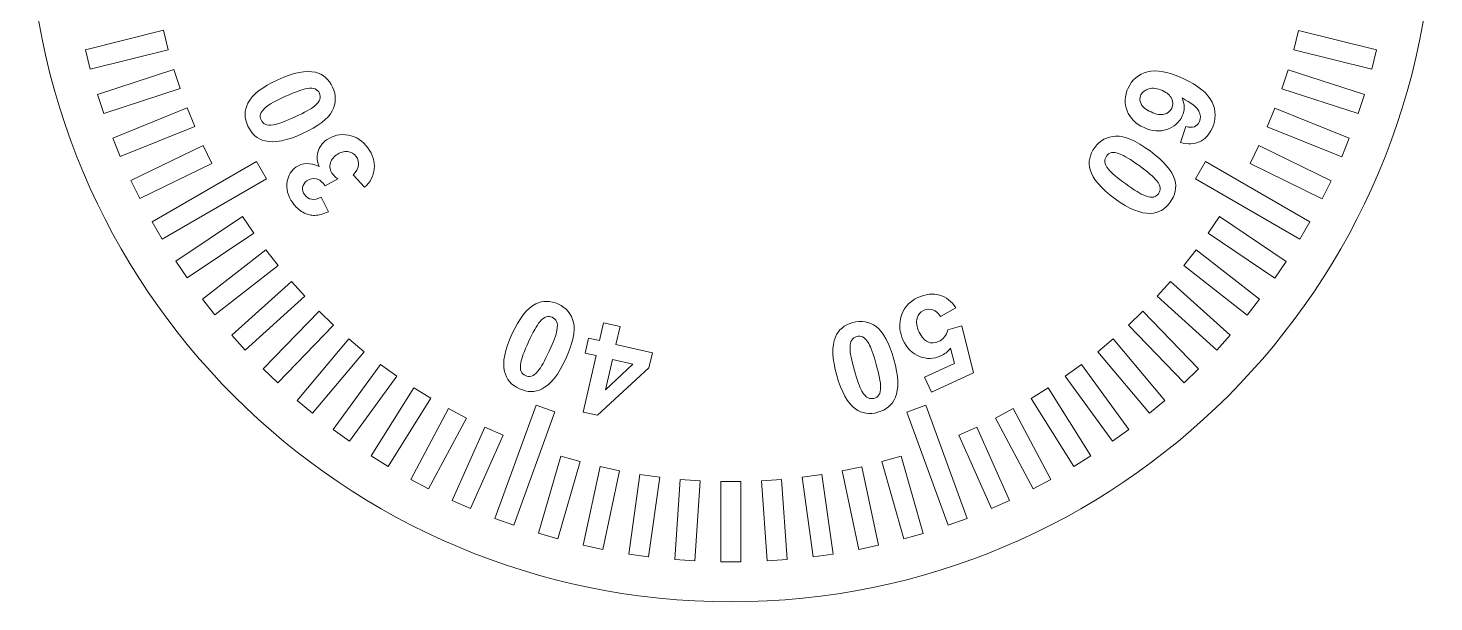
# Model space of a CAD drawing. Header units: millimetres. Extents: x -104 to 90, y -60 to 124.
# Drawn here: x 50.51 to 85.51, y 78.84 to 93.13 of the extents above; entities that cross this region are included whole.
import ezdxf

# ---------------------------------------------------------------- set-up
doc = ezdxf.new("R2010")
doc.units = ezdxf.units.MM
doc.header["$MEASUREMENT"] = 0
doc.layers.add('Cut', color=7, linetype='Continuous')
doc.layers.add('Engrave', color=7, linetype='Continuous')

msp = doc.modelspace()

# ---------------------------------------------------------------- linework, layer by layer
at = {"layer": 'Cut', "color": 250, "lineweight": 9}
msp.add_open_spline([(85.5102, 96.3419), (85.5105, 86.677), (77.6757, 78.8417), (68.0107, 78.8414), (68.0107, 78.8414), (58.3457, 78.8411), (50.5105, 86.676), (50.5102, 96.3409), (50.5102, 96.3409), (50.5099, 106.0058), (58.3447, 113.8411), (68.0097, 113.8414), (68.0097, 113.8414), (77.6747, 113.8417), (85.5099, 106.0068), (85.5102, 96.3419)], degree=3, knots=[0, 0, 0, 0, 0.2, 0.2, 0.2, 0.2, 0.4, 0.4, 0.4, 0.4, 0.6, 0.6, 0.6, 0.6, 1, 1, 1, 1], dxfattribs=at)
at = {"layer": 'Engrave', "color": 240, "lineweight": 9}
for points, knots in [([(51.9367, 92.5914), (51.9367, 92.5914), (53.8779, 93.0753), (53.8779, 93.0753), (53.8779, 93.0753), (53.8779, 93.0753), (53.9971, 92.5909), (53.9971, 92.5909), (53.9971, 92.5909), (53.9971, 92.5909), (52.0559, 92.107), (52.0559, 92.107), (52.0559, 92.107), (52.0559, 92.107), (51.9367, 92.5914), (51.9367, 92.5914)], [0, 0, 0, 0, 0.2, 0.2, 0.2, 0.2, 0.4, 0.4, 0.4, 0.4, 0.6, 0.6, 0.6, 0.6, 1, 1, 1, 1]), ([(83.9639, 92.1042), (83.9639, 92.1042), (82.0228, 92.5884), (82.0228, 92.5884), (82.0228, 92.5884), (82.0228, 92.5884), (82.142, 93.0728), (82.142, 93.0728), (82.142, 93.0728), (82.142, 93.0728), (84.0831, 92.5886), (84.0831, 92.5886), (84.0831, 92.5886), (84.0831, 92.5886), (83.9639, 92.1042), (83.9639, 92.1042)], [0, 0, 0, 0, 0.2, 0.2, 0.2, 0.2, 0.4, 0.4, 0.4, 0.4, 0.6, 0.6, 0.6, 0.6, 1, 1, 1, 1]), ([(52.2375, 91.4795), (52.2375, 91.4795), (54.14, 92.0976), (54.14, 92.0976), (54.14, 92.0976), (54.14, 92.0976), (54.2942, 91.623), (54.2942, 91.623), (54.2942, 91.623), (54.2942, 91.623), (52.3917, 91.0049), (52.3917, 91.0049), (52.3917, 91.0049), (52.3917, 91.0049), (52.2375, 91.4795), (52.2375, 91.4795)], [0, 0, 0, 0, 0.2, 0.2, 0.2, 0.2, 0.4, 0.4, 0.4, 0.4, 0.6, 0.6, 0.6, 0.6, 1, 1, 1, 1]), ([(55.9826, 90.6916), (55.891, 90.8916), (55.8904, 91.0806), (55.9815, 91.2589), (55.9815, 91.2589), (56.0893, 91.4706), (56.3391, 91.6663), (56.7301, 91.8458), (56.7301, 91.8458), (57.1213, 92.0247), (57.4325, 92.0858), (57.6657, 92.0289), (57.6657, 92.0289), (57.858, 91.9818), (57.9995, 91.8583), (58.0911, 91.6582), (58.0911, 91.6582), (58.1834, 91.4572), (58.1807, 91.2598), (58.0824, 91.066), (58.0824, 91.066), (57.9845, 90.8723), (57.7374, 90.6846), (57.341, 90.503), (57.341, 90.503), (56.9521, 90.3246), (56.6412, 90.264), (56.4081, 90.321), (56.4081, 90.321), (56.2163, 90.368), (56.0743, 90.4916), (55.9826, 90.6916)], [0, 0, 0, 0, 0.1111111, 0.1111111, 0.1111111, 0.1111111, 0.2222222, 0.2222222, 0.2222222, 0.2222222, 0.3333333, 0.3333333, 0.3333333, 0.3333333, 0.4444444, 0.4444444, 0.4444444, 0.4444444, 0.5555556, 0.5555556, 0.5555556, 0.5555556, 0.6666667, 0.6666667, 0.6666667, 0.6666667, 0.7777778, 0.7777778, 0.7777778, 0.7777778, 1, 1, 1, 1]), ([(79.2044, 90.279), (79.2044, 90.279), (79.3384, 90.6815), (79.3384, 90.6815), (79.3384, 90.6815), (79.4214, 90.6545), (79.4907, 90.652), (79.5464, 90.6739), (79.5464, 90.6739), (79.6021, 90.6964), (79.6447, 90.739), (79.6735, 90.8018), (79.6735, 90.8018), (79.7117, 90.8852), (79.7069, 90.9731), (79.6582, 91.0654), (79.6582, 91.0654), (79.61, 91.1572), (79.4705, 91.266), (79.2399, 91.3901), (79.2399, 91.3901), (79.311, 91.2378), (79.3128, 91.0886), (79.2452, 90.9423), (79.2452, 90.9423), (79.1691, 90.7772), (79.0415, 90.6646), (78.8612, 90.6049), (78.8612, 90.6049), (78.6814, 90.545), (78.4922, 90.5609), (78.2931, 90.6526), (78.2931, 90.6526), (78.0821, 90.7501), (77.9416, 90.8901), (77.8707, 91.0725), (77.8707, 91.0725), (77.8003, 91.2549), (77.8098, 91.4433), (77.8993, 91.6375), (77.8993, 91.6375), (77.9952, 91.846), (78.1548, 91.9795), (78.3785, 92.0391), (78.3785, 92.0391), (78.6021, 92.0992), (78.8981, 92.044), (79.267, 91.8741), (79.267, 91.8741), (79.6449, 91.6999), (79.8851, 91.5043), (79.9876, 91.2878), (79.9876, 91.2878), (80.0905, 91.0713), (80.0903, 90.8512), (79.9874, 90.628), (79.9874, 90.628), (79.9151, 90.4712), (79.8118, 90.3617), (79.6765, 90.2996), (79.6765, 90.2996), (79.5417, 90.2374), (79.384, 90.2303), (79.2044, 90.279)], [0, 0, 0, 0, 0.0588235, 0.0588235, 0.0588235, 0.0588235, 0.1176471, 0.1176471, 0.1176471, 0.1176471, 0.1764706, 0.1764706, 0.1764706, 0.1764706, 0.2352941, 0.2352941, 0.2352941, 0.2352941, 0.2941176, 0.2941176, 0.2941176, 0.2941176, 0.3529412, 0.3529412, 0.3529412, 0.3529412, 0.4117647, 0.4117647, 0.4117647, 0.4117647, 0.4705882, 0.4705882, 0.4705882, 0.4705882, 0.5294118, 0.5294118, 0.5294118, 0.5294118, 0.5882353, 0.5882353, 0.5882353, 0.5882353, 0.6470588, 0.6470588, 0.6470588, 0.6470588, 0.7058824, 0.7058824, 0.7058824, 0.7058824, 0.7647059, 0.7647059, 0.7647059, 0.7647059, 0.8235294, 0.8235294, 0.8235294, 0.8235294, 0.8823529, 0.8823529, 0.8823529, 0.8823529, 1, 1, 1, 1]), ([(83.6279, 91.002), (83.6279, 91.002), (81.7255, 91.6205), (81.7255, 91.6205), (81.7255, 91.6205), (81.7255, 91.6205), (81.8797, 92.0951), (81.8797, 92.0951), (81.8797, 92.0951), (81.8797, 92.0951), (83.7821, 91.4766), (83.7821, 91.4766), (83.7821, 91.4766), (83.7821, 91.4766), (83.6279, 91.002), (83.6279, 91.002)], [0, 0, 0, 0, 0.2, 0.2, 0.2, 0.2, 0.4, 0.4, 0.4, 0.4, 0.6, 0.6, 0.6, 0.6, 1, 1, 1, 1]), ([(56.3109, 90.8422), (56.3329, 90.7942), (56.3675, 90.7584), (56.4152, 90.7348), (56.4152, 90.7348), (56.463, 90.7112), (56.5313, 90.7074), (56.6195, 90.7227), (56.6195, 90.7227), (56.7343, 90.7425), (56.9128, 90.808), (57.1551, 90.919), (57.1551, 90.919), (57.3973, 91.0299), (57.5582, 91.1187), (57.6378, 91.1847), (57.6378, 91.1847), (57.7172, 91.2503), (57.7635, 91.3087), (57.7764, 91.3596), (57.7764, 91.3596), (57.7894, 91.4105), (57.7854, 91.4602), (57.7634, 91.5078), (57.7634, 91.5078), (57.7414, 91.5557), (57.7063, 91.5914), (57.6585, 91.6151), (57.6585, 91.6151), (57.6108, 91.6386), (57.543, 91.6424), (57.4548, 91.6271), (57.4548, 91.6271), (57.3405, 91.6079), (57.1626, 91.5429), (56.9203, 91.4315), (56.9203, 91.4315), (56.6781, 91.3205), (56.5171, 91.2323), (56.4376, 91.1662), (56.4376, 91.1662), (56.3582, 91.1002), (56.3118, 91.0417), (56.2984, 90.9903), (56.2984, 90.9903), (56.2844, 90.9394), (56.2889, 90.8902), (56.3109, 90.8422)], [0, 0, 0, 0, 0.0769231, 0.0769231, 0.0769231, 0.0769231, 0.1538462, 0.1538462, 0.1538462, 0.1538462, 0.2307692, 0.2307692, 0.2307692, 0.2307692, 0.3076923, 0.3076923, 0.3076923, 0.3076923, 0.3846154, 0.3846154, 0.3846154, 0.3846154, 0.4615385, 0.4615385, 0.4615385, 0.4615385, 0.5384615, 0.5384615, 0.5384615, 0.5384615, 0.6153846, 0.6153846, 0.6153846, 0.6153846, 0.6923077, 0.6923077, 0.6923077, 0.6923077, 0.7692308, 0.7692308, 0.7692308, 0.7692308, 0.8461538, 0.8461538, 0.8461538, 0.8461538, 1, 1, 1, 1]), ([(78.7546, 91.5728), (78.6258, 91.6318), (78.5133, 91.6483), (78.4162, 91.6213), (78.4162, 91.6213), (78.3192, 91.5944), (78.2528, 91.5429), (78.218, 91.4669), (78.218, 91.4669), (78.1842, 91.3936), (78.1848, 91.3194), (78.2193, 91.2441), (78.2193, 91.2441), (78.2543, 91.1693), (78.337, 91.1016), (78.4674, 91.0416), (78.4674, 91.0416), (78.6014, 90.9799), (78.7119, 90.9608), (78.7983, 90.9846), (78.7983, 90.9846), (78.8847, 91.0084), (78.9464, 91.06), (78.9828, 91.1386), (78.9828, 91.1386), (79.0177, 91.2146), (79.0176, 91.2924), (78.982, 91.3725), (78.982, 91.3725), (78.9465, 91.4526), (78.8707, 91.5192), (78.7546, 91.5728)], [0, 0, 0, 0, 0.1111111, 0.1111111, 0.1111111, 0.1111111, 0.2222222, 0.2222222, 0.2222222, 0.2222222, 0.3333333, 0.3333333, 0.3333333, 0.3333333, 0.4444444, 0.4444444, 0.4444444, 0.4444444, 0.5555556, 0.5555556, 0.5555556, 0.5555556, 0.6666667, 0.6666667, 0.6666667, 0.6666667, 0.7777778, 0.7777778, 0.7777778, 0.7777778, 1, 1, 1, 1]), ([(52.6167, 90.3917), (52.6167, 90.3917), (54.4714, 91.1409), (54.4714, 91.1409), (54.4714, 91.1409), (54.4714, 91.1409), (54.657, 90.6781), (54.657, 90.6781), (54.657, 90.6781), (54.657, 90.6781), (52.8023, 89.9289), (52.8023, 89.9289), (52.8023, 89.9289), (52.8023, 89.9289), (52.6167, 90.3917), (52.6167, 90.3917)], [0, 0, 0, 0, 0.2, 0.2, 0.2, 0.2, 0.4, 0.4, 0.4, 0.4, 0.6, 0.6, 0.6, 0.6, 1, 1, 1, 1]), ([(83.2168, 89.926), (83.2168, 89.926), (81.3622, 90.6756), (81.3622, 90.6756), (81.3622, 90.6756), (81.3622, 90.6756), (81.5478, 91.1384), (81.5478, 91.1384), (81.5478, 91.1384), (81.5478, 91.1384), (83.4024, 90.3888), (83.4024, 90.3888), (83.4024, 90.3888), (83.4024, 90.3888), (83.2168, 89.926), (83.2168, 89.926)], [0, 0, 0, 0, 0.2, 0.2, 0.2, 0.2, 0.4, 0.4, 0.4, 0.4, 0.6, 0.6, 0.6, 0.6, 1, 1, 1, 1]), ([(58.8888, 89.1658), (58.8888, 89.1658), (58.6003, 89.4774), (58.6003, 89.4774), (58.6003, 89.4774), (58.6795, 89.5516), (58.725, 89.6286), (58.7366, 89.7097), (58.7366, 89.7097), (58.7482, 89.7907), (58.7297, 89.8652), (58.6805, 89.9332), (58.6805, 89.9332), (58.6281, 90.0058), (58.5558, 90.0476), (58.4647, 90.0575), (58.4647, 90.0575), (58.3736, 90.0674), (58.2808, 90.0387), (58.187, 89.9709), (58.187, 89.9709), (58.0981, 89.9066), (58.0452, 89.8322), (58.0278, 89.7468), (58.0278, 89.7468), (58.0099, 89.6616), (58.0263, 89.5844), (58.0755, 89.516), (58.0755, 89.516), (58.1086, 89.4707), (58.1561, 89.4229), (58.2189, 89.3725), (58.2189, 89.3725), (58.2189, 89.3725), (57.9032, 89.2041), (57.9032, 89.2041), (57.9032, 89.2041), (57.8369, 89.301), (57.7634, 89.3591), (57.6833, 89.3777), (57.6833, 89.3777), (57.6027, 89.3961), (57.5261, 89.3792), (57.4535, 89.3268), (57.4535, 89.3268), (57.3914, 89.2819), (57.3553, 89.2276), (57.3451, 89.1641), (57.3451, 89.1641), (57.3345, 89.1005), (57.3519, 89.0382), (57.3957, 88.9771), (57.3957, 88.9771), (57.4395, 88.9171), (57.4974, 88.8805), (57.5701, 88.8677), (57.5701, 88.8677), (57.6433, 88.8556), (57.723, 88.8736), (57.81, 88.9224), (57.81, 88.9224), (57.81, 88.9224), (57.9899, 88.557), (57.9899, 88.557), (57.9899, 88.557), (57.8617, 88.4994), (57.7481, 88.469), (57.6487, 88.4666), (57.6487, 88.4666), (57.5492, 88.4643), (57.4506, 88.4901), (57.3534, 88.5444), (57.3534, 88.5444), (57.2566, 88.5988), (57.1714, 88.6765), (57.0982, 88.7776), (57.0982, 88.7776), (56.9731, 88.9513), (56.9279, 89.1303), (56.963, 89.3147), (56.963, 89.3147), (56.991, 89.4663), (57.0621, 89.5832), (57.1764, 89.6655), (57.1764, 89.6655), (57.338, 89.7821), (57.5306, 89.7872), (57.7547, 89.6798), (57.7547, 89.6798), (57.7009, 89.8016), (57.6911, 89.9227), (57.724, 90.0426), (57.724, 90.0426), (57.7569, 90.163), (57.8293, 90.263), (57.9409, 90.3437), (57.9409, 90.3437), (58.1025, 90.4602), (58.2832, 90.5007), (58.4824, 90.4646), (58.4824, 90.4646), (58.6817, 90.429), (58.8449, 90.3227), (58.9716, 90.1469), (58.9716, 90.1469), (59.0919, 89.98), (59.144, 89.8074), (59.1272, 89.6283), (59.1272, 89.6283), (59.1106, 89.4494), (59.0307, 89.2948), (58.8888, 89.1658)], [0, 0, 0, 0, 0.0344828, 0.0344828, 0.0344828, 0.0344828, 0.0689655, 0.0689655, 0.0689655, 0.0689655, 0.1034483, 0.1034483, 0.1034483, 0.1034483, 0.137931, 0.137931, 0.137931, 0.137931, 0.1724138, 0.1724138, 0.1724138, 0.1724138, 0.2068966, 0.2068966, 0.2068966, 0.2068966, 0.2413793, 0.2413793, 0.2413793, 0.2413793, 0.2758621, 0.2758621, 0.2758621, 0.2758621, 0.3103448, 0.3103448, 0.3103448, 0.3103448, 0.3448276, 0.3448276, 0.3448276, 0.3448276, 0.3793103, 0.3793103, 0.3793103, 0.3793103, 0.4137931, 0.4137931, 0.4137931, 0.4137931, 0.4482759, 0.4482759, 0.4482759, 0.4482759, 0.4827586, 0.4827586, 0.4827586, 0.4827586, 0.5172414, 0.5172414, 0.5172414, 0.5172414, 0.5517241, 0.5517241, 0.5517241, 0.5517241, 0.5862069, 0.5862069, 0.5862069, 0.5862069, 0.6206897, 0.6206897, 0.6206897, 0.6206897, 0.6551724, 0.6551724, 0.6551724, 0.6551724, 0.6896552, 0.6896552, 0.6896552, 0.6896552, 0.7241379, 0.7241379, 0.7241379, 0.7241379, 0.7586207, 0.7586207, 0.7586207, 0.7586207, 0.7931034, 0.7931034, 0.7931034, 0.7931034, 0.8275862, 0.8275862, 0.8275862, 0.8275862, 0.862069, 0.862069, 0.862069, 0.862069, 0.8965517, 0.8965517, 0.8965517, 0.8965517, 0.9310345, 0.9310345, 0.9310345, 0.9310345, 1, 1, 1, 1]), ([(78.9459, 88.7954), (78.8171, 88.6169), (78.6524, 88.5239), (78.4523, 88.5153), (78.4523, 88.5153), (78.2152, 88.5049), (77.9219, 88.6261), (77.5728, 88.879), (77.5728, 88.879), (77.2248, 89.1313), (77.0181, 89.3725), (76.9531, 89.6031), (76.9531, 89.6031), (76.9, 89.794), (76.9379, 89.9784), (77.0667, 90.1564), (77.0667, 90.1564), (77.1966, 90.3359), (77.3698, 90.4304), (77.5874, 90.4399), (77.5874, 90.4399), (77.8044, 90.45), (78.0893, 90.3267), (78.4425, 90.0712), (78.4425, 90.0712), (78.7889, 89.82), (78.9945, 89.5793), (79.0595, 89.3487), (79.0595, 89.3487), (79.1132, 89.1577), (79.0753, 88.9733), (78.9459, 88.7954)], [0, 0, 0, 0, 0.1111111, 0.1111111, 0.1111111, 0.1111111, 0.2222222, 0.2222222, 0.2222222, 0.2222222, 0.3333333, 0.3333333, 0.3333333, 0.3333333, 0.4444444, 0.4444444, 0.4444444, 0.4444444, 0.5555556, 0.5555556, 0.5555556, 0.5555556, 0.6666667, 0.6666667, 0.6666667, 0.6666667, 0.7777778, 0.7777778, 0.7777778, 0.7777778, 1, 1, 1, 1]), ([(53.0696, 89.3329), (53.0696, 89.3329), (54.8673, 90.2097), (54.8673, 90.2097), (54.8673, 90.2097), (54.8673, 90.2097), (55.0861, 89.7605), (55.0861, 89.7605), (55.0861, 89.7605), (55.0861, 89.7605), (53.2884, 88.8837), (53.2884, 88.8837), (53.2884, 88.8837), (53.2884, 88.8837), (53.0696, 89.3329), (53.0696, 89.3329)], [0, 0, 0, 0, 0.2, 0.2, 0.2, 0.2, 0.4, 0.4, 0.4, 0.4, 0.6, 0.6, 0.6, 0.6, 1, 1, 1, 1]), ([(78.6538, 89.0071), (78.6848, 89.0497), (78.6984, 89.0978), (78.6956, 89.1507), (78.6956, 89.1507), (78.6928, 89.2042), (78.6625, 89.2653), (78.6059, 89.3345), (78.6059, 89.3345), (78.532, 89.425), (78.3873, 89.5483), (78.1715, 89.7049), (78.1715, 89.7049), (77.9557, 89.8615), (77.7992, 89.9578), (77.7026, 89.9946), (77.7026, 89.9946), (77.606, 90.0313), (77.5326, 90.0429), (77.4817, 90.029), (77.4817, 90.029), (77.4313, 90.0156), (77.3904, 89.9873), (77.3594, 89.9447), (77.3594, 89.9447), (77.3284, 89.9021), (77.3143, 89.8539), (77.3175, 89.8011), (77.3175, 89.8011), (77.3204, 89.7476), (77.3501, 89.6865), (77.4072, 89.6173), (77.4072, 89.6173), (77.4802, 89.5273), (77.6242, 89.4041), (77.8406, 89.248), (77.8406, 89.248), (78.0564, 89.0913), (78.2123, 88.9949), (78.309, 88.9583), (78.309, 88.9583), (78.4055, 88.9216), (78.4795, 88.91), (78.5304, 88.9234), (78.5304, 88.9234), (78.5819, 88.9367), (78.6228, 88.9644), (78.6538, 89.0071)], [0, 0, 0, 0, 0.0769231, 0.0769231, 0.0769231, 0.0769231, 0.1538462, 0.1538462, 0.1538462, 0.1538462, 0.2307692, 0.2307692, 0.2307692, 0.2307692, 0.3076923, 0.3076923, 0.3076923, 0.3076923, 0.3846154, 0.3846154, 0.3846154, 0.3846154, 0.4615385, 0.4615385, 0.4615385, 0.4615385, 0.5384615, 0.5384615, 0.5384615, 0.5384615, 0.6153846, 0.6153846, 0.6153846, 0.6153846, 0.6923077, 0.6923077, 0.6923077, 0.6923077, 0.7692308, 0.7692308, 0.7692308, 0.7692308, 0.8461538, 0.8461538, 0.8461538, 0.8461538, 1, 1, 1, 1]), ([(82.7303, 88.8812), (82.7303, 88.8812), (80.9327, 89.7583), (80.9327, 89.7583), (80.9327, 89.7583), (80.9327, 89.7583), (81.1515, 90.2075), (81.1515, 90.2075), (81.1515, 90.2075), (81.1515, 90.2075), (82.9491, 89.3304), (82.9491, 89.3304), (82.9491, 89.3304), (82.9491, 89.3304), (82.7303, 88.8812), (82.7303, 88.8812)], [0, 0, 0, 0, 0.2, 0.2, 0.2, 0.2, 0.4, 0.4, 0.4, 0.4, 0.6, 0.6, 0.6, 0.6, 1, 1, 1, 1]), ([(53.5963, 88.3076), (53.5963, 88.3076), (56.1944, 89.8074), (56.1944, 89.8074), (56.1944, 89.8074), (56.1944, 89.8074), (56.4424, 89.3758), (56.4424, 89.3758), (56.4424, 89.3758), (56.4424, 89.3758), (53.8443, 87.876), (53.8443, 87.876), (53.8443, 87.876), (53.8443, 87.876), (53.5963, 88.3076), (53.5963, 88.3076)], [0, 0, 0, 0, 0.2, 0.2, 0.2, 0.2, 0.4, 0.4, 0.4, 0.4, 0.6, 0.6, 0.6, 0.6, 1, 1, 1, 1]), ([(82.1738, 87.8738), (82.1738, 87.8738), (79.576, 89.3742), (79.576, 89.3742), (79.576, 89.3742), (79.576, 89.3742), (79.826, 89.8058), (79.826, 89.8058), (79.826, 89.8058), (79.826, 89.8058), (82.4238, 88.3054), (82.4238, 88.3054), (82.4238, 88.3054), (82.4238, 88.3054), (82.1738, 87.8738), (82.1738, 87.8738)], [0, 0, 0, 0, 0.2, 0.2, 0.2, 0.2, 0.4, 0.4, 0.4, 0.4, 0.6, 0.6, 0.6, 0.6, 1, 1, 1, 1]), ([(54.1904, 87.3224), (54.1904, 87.3224), (55.8487, 88.4407), (55.8487, 88.4407), (55.8487, 88.4407), (55.8487, 88.4407), (56.1279, 88.0267), (56.1279, 88.0267), (56.1279, 88.0267), (56.1279, 88.0267), (54.4696, 86.9084), (54.4696, 86.9084), (54.4696, 86.9084), (54.4696, 86.9084), (54.1904, 87.3224), (54.1904, 87.3224)], [0, 0, 0, 0, 0.2, 0.2, 0.2, 0.2, 0.4, 0.4, 0.4, 0.4, 0.6, 0.6, 0.6, 0.6, 1, 1, 1, 1]), ([(81.5495, 86.9057), (81.5495, 86.9057), (79.8915, 88.0242), (79.8915, 88.0242), (79.8915, 88.0242), (79.8915, 88.0242), (80.1707, 88.4382), (80.1707, 88.4382), (80.1707, 88.4382), (80.1707, 88.4382), (81.8287, 87.3197), (81.8287, 87.3197), (81.8287, 87.3197), (81.8287, 87.3197), (81.5495, 86.9057), (81.5495, 86.9057)], [0, 0, 0, 0, 0.2, 0.2, 0.2, 0.2, 0.4, 0.4, 0.4, 0.4, 0.6, 0.6, 0.6, 0.6, 1, 1, 1, 1]), ([(54.8525, 86.379), (54.8525, 86.379), (56.4288, 87.6104), (56.4288, 87.6104), (56.4288, 87.6104), (56.4288, 87.6104), (56.7354, 87.2178), (56.7354, 87.2178), (56.7354, 87.2178), (56.7354, 87.2178), (55.1591, 85.9864), (55.1591, 85.9864), (55.1591, 85.9864), (55.1591, 85.9864), (54.8525, 86.379), (54.8525, 86.379)], [0, 0, 0, 0, 0.2, 0.2, 0.2, 0.2, 0.4, 0.4, 0.4, 0.4, 0.6, 0.6, 0.6, 0.6, 1, 1, 1, 1]), ([(80.8594, 85.9838), (80.8594, 85.9838), (79.2834, 87.2155), (79.2834, 87.2155), (79.2834, 87.2155), (79.2834, 87.2155), (79.59, 87.6081), (79.59, 87.6081), (79.59, 87.6081), (79.59, 87.6081), (81.166, 86.3764), (81.166, 86.3764), (81.166, 86.3764), (81.166, 86.3764), (80.8594, 85.9838), (80.8594, 85.9838)], [0, 0, 0, 0, 0.2, 0.2, 0.2, 0.2, 0.4, 0.4, 0.4, 0.4, 0.6, 0.6, 0.6, 0.6, 1, 1, 1, 1]), ([(55.5782, 85.4848), (55.5782, 85.4848), (57.0649, 86.8233), (57.0649, 86.8233), (57.0649, 86.8233), (57.0649, 86.8233), (57.3989, 86.4523), (57.3989, 86.4523), (57.3989, 86.4523), (57.3989, 86.4523), (55.9122, 85.1138), (55.9122, 85.1138), (55.9122, 85.1138), (55.9122, 85.1138), (55.5782, 85.4848), (55.5782, 85.4848)], [0, 0, 0, 0, 0.2, 0.2, 0.2, 0.2, 0.4, 0.4, 0.4, 0.4, 0.6, 0.6, 0.6, 0.6, 1, 1, 1, 1]), ([(80.1061, 85.1116), (80.1061, 85.1116), (78.6196, 86.4505), (78.6196, 86.4505), (78.6196, 86.4505), (78.6196, 86.4505), (78.9536, 86.8215), (78.9536, 86.8215), (78.9536, 86.8215), (78.9536, 86.8215), (80.4401, 85.4826), (80.4401, 85.4826), (80.4401, 85.4826), (80.4401, 85.4826), (80.1061, 85.1116), (80.1061, 85.1116)], [0, 0, 0, 0, 0.2, 0.2, 0.2, 0.2, 0.4, 0.4, 0.4, 0.4, 0.6, 0.6, 0.6, 0.6, 1, 1, 1, 1]), ([(73.6055, 86.1664), (73.6055, 86.1664), (73.23, 85.9446), (73.23, 85.9446), (73.23, 85.9446), (73.1777, 86.0291), (73.1123, 86.0842), (73.0328, 86.1107), (73.0328, 86.1107), (72.9537, 86.1378), (72.8775, 86.1347), (72.8053, 86.1015), (72.8053, 86.1015), (72.7229, 86.0635), (72.6683, 85.9975), (72.6418, 85.9042), (72.6418, 85.9042), (72.6153, 85.8109), (72.6329, 85.6968), (72.6951, 85.5617), (72.6951, 85.5617), (72.753, 85.4344), (72.8249, 85.3528), (72.9108, 85.3152), (72.9108, 85.3152), (72.9968, 85.2782), (73.0851, 85.2802), (73.1764, 85.3221), (73.1764, 85.3221), (73.2899, 85.374), (73.3687, 85.4708), (73.4129, 85.6128), (73.4129, 85.6128), (73.4129, 85.6128), (73.7552, 85.7132), (73.7552, 85.7132), (73.7552, 85.7132), (73.7552, 85.7132), (74.0455, 84.5454), (74.0455, 84.5454), (74.0455, 84.5454), (74.0455, 84.5454), (72.9989, 84.0658), (72.9989, 84.0658), (72.9989, 84.0658), (72.9989, 84.0658), (72.8291, 84.4363), (72.8291, 84.4363), (72.8291, 84.4363), (72.8291, 84.4363), (73.5754, 84.7788), (73.5754, 84.7788), (73.5754, 84.7788), (73.5754, 84.7788), (73.4769, 85.1575), (73.4769, 85.1575), (73.4769, 85.1575), (73.4085, 85.0731), (73.3284, 85.0097), (73.2366, 84.9678), (73.2366, 84.9678), (73.0609, 84.887), (72.8826, 84.8827), (72.7023, 84.9547), (72.7023, 84.9547), (72.5214, 85.0262), (72.3846, 85.1641), (72.2909, 85.3678), (72.2909, 85.3678), (72.2132, 85.5377), (72.1931, 85.7122), (72.2301, 85.8908), (72.2301, 85.8908), (72.2812, 86.1345), (72.4257, 86.311), (72.6643, 86.4203), (72.6643, 86.4203), (72.8548, 86.5076), (73.034, 86.5278), (73.201, 86.4806), (73.201, 86.4806), (73.368, 86.4333), (73.503, 86.3283), (73.6055, 86.1664)], [0, 0, 0, 0, 0.0454545, 0.0454545, 0.0454545, 0.0454545, 0.0909091, 0.0909091, 0.0909091, 0.0909091, 0.1363636, 0.1363636, 0.1363636, 0.1363636, 0.1818182, 0.1818182, 0.1818182, 0.1818182, 0.2272727, 0.2272727, 0.2272727, 0.2272727, 0.2727273, 0.2727273, 0.2727273, 0.2727273, 0.3181818, 0.3181818, 0.3181818, 0.3181818, 0.3636364, 0.3636364, 0.3636364, 0.3636364, 0.4090909, 0.4090909, 0.4090909, 0.4090909, 0.4545455, 0.4545455, 0.4545455, 0.4545455, 0.5, 0.5, 0.5, 0.5, 0.5454545, 0.5454545, 0.5454545, 0.5454545, 0.5909091, 0.5909091, 0.5909091, 0.5909091, 0.6363636, 0.6363636, 0.6363636, 0.6363636, 0.6818182, 0.6818182, 0.6818182, 0.6818182, 0.7272727, 0.7272727, 0.7272727, 0.7272727, 0.7727273, 0.7727273, 0.7727273, 0.7727273, 0.8181818, 0.8181818, 0.8181818, 0.8181818, 0.8636364, 0.8636364, 0.8636364, 0.8636364, 0.9090909, 0.9090909, 0.9090909, 0.9090909, 1, 1, 1, 1]), ([(62.742, 84.1492), (62.542, 84.2414), (62.4184, 84.3844), (62.3714, 84.5788), (62.3714, 84.5788), (62.3155, 84.8094), (62.3771, 85.1207), (62.5572, 85.5118), (62.5572, 85.5118), (62.7372, 85.9018), (62.9339, 86.1515), (63.1472, 86.2599), (63.1472, 86.2599), (63.3239, 86.3493), (63.5118, 86.3477), (63.7119, 86.2556), (63.7119, 86.2556), (63.9124, 86.1634), (64.039, 86.0119), (64.0907, 85.801), (64.0907, 85.801), (64.1426, 85.5901), (64.0773, 85.2867), (63.8951, 84.8903), (63.8951, 84.8903), (63.7161, 84.5024), (63.52, 84.2537), (63.3061, 84.1454), (63.3061, 84.1454), (63.1299, 84.0559), (62.9415, 84.0576), (62.742, 84.1492)], [0, 0, 0, 0, 0.1111111, 0.1111111, 0.1111111, 0.1111111, 0.2222222, 0.2222222, 0.2222222, 0.2222222, 0.3333333, 0.3333333, 0.3333333, 0.3333333, 0.4444444, 0.4444444, 0.4444444, 0.4444444, 0.5555556, 0.5555556, 0.5555556, 0.5555556, 0.6666667, 0.6666667, 0.6666667, 0.6666667, 0.7777778, 0.7777778, 0.7777778, 0.7777778, 1, 1, 1, 1]), ([(56.365, 84.6431), (56.365, 84.6431), (57.7548, 86.0819), (57.7548, 86.0819), (57.7548, 86.0819), (57.7548, 86.0819), (58.1142, 85.7361), (58.1142, 85.7361), (58.1142, 85.7361), (58.1142, 85.7361), (56.7244, 84.2973), (56.7244, 84.2973), (56.7244, 84.2973), (56.7244, 84.2973), (56.365, 84.6431), (56.365, 84.6431)], [0, 0, 0, 0, 0.2, 0.2, 0.2, 0.2, 0.4, 0.4, 0.4, 0.4, 0.6, 0.6, 0.6, 0.6, 1, 1, 1, 1]), ([(62.8926, 84.477), (62.9406, 84.4549), (62.9903, 84.451), (63.0417, 84.4639), (63.0417, 84.4639), (63.0937, 84.4774), (63.1479, 84.5184), (63.2044, 84.5879), (63.2044, 84.5879), (63.279, 84.6774), (63.372, 84.8435), (63.4835, 85.0853), (63.4835, 85.0853), (63.5949, 85.3276), (63.6589, 85.4992), (63.6764, 85.6012), (63.6764, 85.6012), (63.6939, 85.7027), (63.6906, 85.7773), (63.6676, 85.824), (63.6676, 85.824), (63.644, 85.8712), (63.6087, 85.9058), (63.5607, 85.9279), (63.5607, 85.9279), (63.5133, 85.9498), (63.4635, 85.9544), (63.4116, 85.9414), (63.4116, 85.9414), (63.3602, 85.9279), (63.306, 85.8864), (63.249, 85.8174), (63.249, 85.8174), (63.1749, 85.7284), (63.0824, 85.5633), (62.9709, 85.3211), (62.9709, 85.3211), (62.8595, 85.0793), (62.795, 84.9072), (62.7781, 84.8056), (62.7781, 84.8056), (62.7605, 84.7036), (62.7633, 84.629), (62.7863, 84.5818), (62.7863, 84.5818), (62.8094, 84.534), (62.8451, 84.4994), (62.8926, 84.477)], [0, 0, 0, 0, 0.0769231, 0.0769231, 0.0769231, 0.0769231, 0.1538462, 0.1538462, 0.1538462, 0.1538462, 0.2307692, 0.2307692, 0.2307692, 0.2307692, 0.3076923, 0.3076923, 0.3076923, 0.3076923, 0.3846154, 0.3846154, 0.3846154, 0.3846154, 0.4615385, 0.4615385, 0.4615385, 0.4615385, 0.5384615, 0.5384615, 0.5384615, 0.5384615, 0.6153846, 0.6153846, 0.6153846, 0.6153846, 0.6923077, 0.6923077, 0.6923077, 0.6923077, 0.7692308, 0.7692308, 0.7692308, 0.7692308, 0.8461538, 0.8461538, 0.8461538, 0.8461538, 1, 1, 1, 1]), ([(65.2495, 85.6975), (65.2495, 85.6975), (65.1469, 85.252), (65.1469, 85.252), (65.1469, 85.252), (65.1469, 85.252), (66.0528, 85.0431), (66.0528, 85.0431), (66.0528, 85.0431), (66.0528, 85.0431), (65.9672, 84.6715), (65.9672, 84.6715), (65.9672, 84.6715), (65.9672, 84.6715), (64.6825, 83.4876), (64.6825, 83.4876), (64.6825, 83.4876), (64.6825, 83.4876), (64.3263, 83.5696), (64.3263, 83.5696), (64.3263, 83.5696), (64.3263, 83.5696), (64.65, 84.9741), (64.65, 84.9741), (64.65, 84.9741), (64.65, 84.9741), (64.3754, 85.0376), (64.3754, 85.0376), (64.3754, 85.0376), (64.3754, 85.0376), (64.4616, 85.4106), (64.4616, 85.4106), (64.4616, 85.4106), (64.4616, 85.4106), (64.7363, 85.3472), (64.7363, 85.3472), (64.7363, 85.3472), (64.7363, 85.3472), (64.8388, 85.7922), (64.8388, 85.7922), (64.8388, 85.7922), (64.8388, 85.7922), (65.2495, 85.6975), (65.2495, 85.6975)], [0, 0, 0, 0, 0.0833333, 0.0833333, 0.0833333, 0.0833333, 0.1666667, 0.1666667, 0.1666667, 0.1666667, 0.25, 0.25, 0.25, 0.25, 0.3333333, 0.3333333, 0.3333333, 0.3333333, 0.4166667, 0.4166667, 0.4166667, 0.4166667, 0.5, 0.5, 0.5, 0.5, 0.5833333, 0.5833333, 0.5833333, 0.5833333, 0.6666667, 0.6666667, 0.6666667, 0.6666667, 0.75, 0.75, 0.75, 0.75, 0.8333333, 0.8333333, 0.8333333, 0.8333333, 1, 1, 1, 1]), ([(71.6674, 83.5623), (71.4557, 83.503), (71.2689, 83.5321), (71.1067, 83.65), (71.1067, 83.65), (70.9145, 83.7891), (70.7602, 84.0663), (70.6438, 84.481), (70.6438, 84.481), (70.528, 84.8951), (70.5161, 85.2126), (70.6088, 85.4341), (70.6088, 85.4341), (70.6855, 85.6164), (70.8297, 85.7372), (71.0415, 85.7965), (71.0415, 85.7965), (71.2544, 85.8562), (71.449, 85.8224), (71.6254, 85.6955), (71.6254, 85.6955), (71.8013, 85.5681), (71.9482, 85.2946), (72.0662, 84.8746), (72.0662, 84.8746), (72.1816, 84.4627), (72.1928, 84.1461), (72.1003, 83.9252), (72.1003, 83.9252), (72.0235, 83.7429), (71.8793, 83.6215), (71.6674, 83.5623)], [0, 0, 0, 0, 0.1111111, 0.1111111, 0.1111111, 0.1111111, 0.2222222, 0.2222222, 0.2222222, 0.2222222, 0.3333333, 0.3333333, 0.3333333, 0.3333333, 0.4444444, 0.4444444, 0.4444444, 0.4444444, 0.5555556, 0.5555556, 0.5555556, 0.5555556, 0.6666667, 0.6666667, 0.6666667, 0.6666667, 0.7777778, 0.7777778, 0.7777778, 0.7777778, 1, 1, 1, 1]), ([(79.2937, 84.2953), (79.2937, 84.2953), (77.9043, 85.7345), (77.9043, 85.7345), (77.9043, 85.7345), (77.9043, 85.7345), (78.2637, 86.0803), (78.2637, 86.0803), (78.2637, 86.0803), (78.2637, 86.0803), (79.6531, 84.6411), (79.6531, 84.6411), (79.6531, 84.6411), (79.6531, 84.6411), (79.2937, 84.2953), (79.2937, 84.2953)], [0, 0, 0, 0, 0.2, 0.2, 0.2, 0.2, 0.4, 0.4, 0.4, 0.4, 0.6, 0.6, 0.6, 0.6, 1, 1, 1, 1]), ([(71.57, 83.9102), (71.6208, 83.9244), (71.6616, 83.9534), (71.6924, 83.9967), (71.6924, 83.9967), (71.7232, 84.04), (71.7377, 84.1066), (71.7363, 84.1966), (71.7363, 84.1966), (71.7345, 84.313), (71.698, 84.4999), (71.6262, 84.7563), (71.6262, 84.7563), (71.5538, 85.013), (71.4918, 85.1857), (71.4391, 85.2748), (71.4391, 85.2748), (71.3859, 85.3633), (71.3358, 85.4179), (71.2877, 85.4392), (71.2877, 85.4392), (71.2391, 85.46), (71.1899, 85.4633), (71.139, 85.4491), (71.139, 85.4491), (71.0882, 85.4344), (71.0473, 85.406), (71.0165, 85.3621), (71.0165, 85.3621), (70.9863, 85.3188), (70.9712, 85.2521), (70.9731, 85.1628), (70.9731, 85.1628), (70.9744, 85.0468), (71.011, 84.861), (71.0828, 84.6042), (71.0828, 84.6042), (71.1546, 84.3473), (71.2172, 84.1746), (71.2698, 84.0862), (71.2698, 84.0862), (71.3225, 83.9972), (71.3731, 83.942), (71.4213, 83.9206), (71.4213, 83.9206), (71.4699, 83.8994), (71.5196, 83.8961), (71.57, 83.9102)], [0, 0, 0, 0, 0.0769231, 0.0769231, 0.0769231, 0.0769231, 0.1538462, 0.1538462, 0.1538462, 0.1538462, 0.2307692, 0.2307692, 0.2307692, 0.2307692, 0.3076923, 0.3076923, 0.3076923, 0.3076923, 0.3846154, 0.3846154, 0.3846154, 0.3846154, 0.4615385, 0.4615385, 0.4615385, 0.4615385, 0.5384615, 0.5384615, 0.5384615, 0.5384615, 0.6153846, 0.6153846, 0.6153846, 0.6153846, 0.6923077, 0.6923077, 0.6923077, 0.6923077, 0.7692308, 0.7692308, 0.7692308, 0.7692308, 0.8461538, 0.8461538, 0.8461538, 0.8461538, 1, 1, 1, 1]), ([(57.2092, 83.8592), (57.2092, 83.8592), (58.4952, 85.3916), (58.4952, 85.3916), (58.4952, 85.3916), (58.4952, 85.3916), (58.878, 85.0712), (58.878, 85.0712), (58.878, 85.0712), (58.878, 85.0712), (57.592, 83.5388), (57.592, 83.5388), (57.592, 83.5388), (57.592, 83.5388), (57.2092, 83.8592), (57.2092, 83.8592)], [0, 0, 0, 0, 0.2, 0.2, 0.2, 0.2, 0.4, 0.4, 0.4, 0.4, 0.6, 0.6, 0.6, 0.6, 1, 1, 1, 1]), ([(78.4261, 83.5368), (78.4261, 83.5368), (77.1404, 85.0695), (77.1404, 85.0695), (77.1404, 85.0695), (77.1404, 85.0695), (77.5232, 85.3899), (77.5232, 85.3899), (77.5232, 85.3899), (77.5232, 85.3899), (78.8089, 83.8572), (78.8089, 83.8572), (78.8089, 83.8572), (78.8089, 83.8572), (78.4261, 83.5368), (78.4261, 83.5368)], [0, 0, 0, 0, 0.2, 0.2, 0.2, 0.2, 0.4, 0.4, 0.4, 0.4, 0.6, 0.6, 0.6, 0.6, 1, 1, 1, 1]), ([(58.1065, 83.1364), (58.1065, 83.1364), (59.2826, 84.7549), (59.2826, 84.7549), (59.2826, 84.7549), (59.2826, 84.7549), (59.6868, 84.4619), (59.6868, 84.4619), (59.6868, 84.4619), (59.6868, 84.4619), (58.5107, 82.8434), (58.5107, 82.8434), (58.5107, 82.8434), (58.5107, 82.8434), (58.1065, 83.1364), (58.1065, 83.1364)], [0, 0, 0, 0, 0.2, 0.2, 0.2, 0.2, 0.4, 0.4, 0.4, 0.4, 0.6, 0.6, 0.6, 0.6, 1, 1, 1, 1]), ([(65.0606, 84.8795), (65.0606, 84.8795), (64.8861, 84.1227), (64.8861, 84.1227), (64.8861, 84.1227), (64.8861, 84.1227), (65.5697, 84.762), (65.5697, 84.762), (65.5697, 84.762), (65.5697, 84.762), (65.0606, 84.8795), (65.0606, 84.8795)], [0, 0, 0, 0, 0.25, 0.25, 0.25, 0.25, 0.5, 0.5, 0.5, 0.5, 1, 1, 1, 1]), ([(77.5074, 82.8416), (77.5074, 82.8416), (76.3317, 84.4603), (76.3317, 84.4603), (76.3317, 84.4603), (76.3317, 84.4603), (76.7359, 84.7533), (76.7359, 84.7533), (76.7359, 84.7533), (76.7359, 84.7533), (77.9116, 83.1346), (77.9116, 83.1346), (77.9116, 83.1346), (77.9116, 83.1346), (77.5074, 82.8416), (77.5074, 82.8416)], [0, 0, 0, 0, 0.2, 0.2, 0.2, 0.2, 0.4, 0.4, 0.4, 0.4, 0.6, 0.6, 0.6, 0.6, 1, 1, 1, 1]), ([(59.0521, 82.4783), (59.0521, 82.4783), (60.1122, 84.1747), (60.1122, 84.1747), (60.1122, 84.1747), (60.1122, 84.1747), (60.536, 83.9111), (60.536, 83.9111), (60.536, 83.9111), (60.536, 83.9111), (59.4759, 82.2147), (59.4759, 82.2147), (59.4759, 82.2147), (59.4759, 82.2147), (59.0521, 82.4783), (59.0521, 82.4783)], [0, 0, 0, 0, 0.2, 0.2, 0.2, 0.2, 0.4, 0.4, 0.4, 0.4, 0.6, 0.6, 0.6, 0.6, 1, 1, 1, 1]), ([(76.542, 82.213), (76.542, 82.213), (75.4822, 83.9096), (75.4822, 83.9096), (75.4822, 83.9096), (75.4822, 83.9096), (75.906, 84.1732), (75.906, 84.1732), (75.906, 84.1732), (75.906, 84.1732), (76.9658, 82.4766), (76.9658, 82.4766), (76.9658, 82.4766), (76.9658, 82.4766), (76.542, 82.213), (76.542, 82.213)], [0, 0, 0, 0, 0.2, 0.2, 0.2, 0.2, 0.4, 0.4, 0.4, 0.4, 0.6, 0.6, 0.6, 0.6, 1, 1, 1, 1]), ([(60.0412, 81.8887), (60.0412, 81.8887), (60.9805, 83.6548), (60.9805, 83.6548), (60.9805, 83.6548), (60.9805, 83.6548), (61.4219, 83.4204), (61.4219, 83.4204), (61.4219, 83.4204), (61.4219, 83.4204), (60.4826, 81.6543), (60.4826, 81.6543), (60.4826, 81.6543), (60.4826, 81.6543), (60.0412, 81.8887), (60.0412, 81.8887)], [0, 0, 0, 0, 0.2, 0.2, 0.2, 0.2, 0.4, 0.4, 0.4, 0.4, 0.6, 0.6, 0.6, 0.6, 1, 1, 1, 1]), ([(62.1314, 80.9216), (62.1314, 80.9216), (63.1577, 83.7405), (63.1577, 83.7405), (63.1577, 83.7405), (63.1577, 83.7405), (63.6265, 83.5705), (63.6265, 83.5705), (63.6265, 83.5705), (63.6265, 83.5705), (62.6002, 80.7516), (62.6002, 80.7516), (62.6002, 80.7516), (62.6002, 80.7516), (62.1314, 80.9216), (62.1314, 80.9216)], [0, 0, 0, 0, 0.2, 0.2, 0.2, 0.2, 0.4, 0.4, 0.4, 0.4, 0.6, 0.6, 0.6, 0.6, 1, 1, 1, 1]), ([(73.4178, 80.7507), (73.4178, 80.7507), (72.3921, 83.5699), (72.3921, 83.5699), (72.3921, 83.5699), (72.3921, 83.5699), (72.8609, 83.7399), (72.8609, 83.7399), (72.8609, 83.7399), (72.8609, 83.7399), (73.8866, 80.9207), (73.8866, 80.9207), (73.8866, 80.9207), (73.8866, 80.9207), (73.4178, 80.7507), (73.4178, 80.7507)], [0, 0, 0, 0, 0.2, 0.2, 0.2, 0.2, 0.4, 0.4, 0.4, 0.4, 0.6, 0.6, 0.6, 0.6, 1, 1, 1, 1]), ([(75.5349, 81.653), (75.5349, 81.653), (74.596, 83.4191), (74.596, 83.4191), (74.596, 83.4191), (74.596, 83.4191), (75.0374, 83.6535), (75.0374, 83.6535), (75.0374, 83.6535), (75.0374, 83.6535), (75.9763, 81.8874), (75.9763, 81.8874), (75.9763, 81.8874), (75.9763, 81.8874), (75.5349, 81.653), (75.5349, 81.653)], [0, 0, 0, 0, 0.2, 0.2, 0.2, 0.2, 0.4, 0.4, 0.4, 0.4, 0.6, 0.6, 0.6, 0.6, 1, 1, 1, 1]), ([(61.0703, 81.369), (61.0703, 81.369), (61.8838, 83.1962), (61.8838, 83.1962), (61.8838, 83.1962), (61.8838, 83.1962), (62.3388, 82.993), (62.3388, 82.993), (62.3388, 82.993), (62.3388, 82.993), (61.5253, 81.1658), (61.5253, 81.1658), (61.5253, 81.1658), (61.5253, 81.1658), (61.0703, 81.369), (61.0703, 81.369)], [0, 0, 0, 0, 0.2, 0.2, 0.2, 0.2, 0.4, 0.4, 0.4, 0.4, 0.6, 0.6, 0.6, 0.6, 1, 1, 1, 1]), ([(74.4922, 81.165), (74.4922, 81.165), (73.6788, 82.9924), (73.6788, 82.9924), (73.6788, 82.9924), (73.6788, 82.9924), (74.1338, 83.1956), (74.1338, 83.1956), (74.1338, 83.1956), (74.1338, 83.1956), (74.9472, 81.3682), (74.9472, 81.3682), (74.9472, 81.3682), (74.9472, 81.3682), (74.4922, 81.165), (74.4922, 81.165)], [0, 0, 0, 0, 0.2, 0.2, 0.2, 0.2, 0.4, 0.4, 0.4, 0.4, 0.6, 0.6, 0.6, 0.6, 1, 1, 1, 1]), ([(63.2203, 80.5489), (63.2203, 80.5489), (63.7718, 82.4715), (63.7718, 82.4715), (63.7718, 82.4715), (63.7718, 82.4715), (64.2522, 82.3347), (64.2522, 82.3347), (64.2522, 82.3347), (64.2522, 82.3347), (63.7007, 80.4121), (63.7007, 80.4121), (63.7007, 80.4121), (63.7007, 80.4121), (63.2203, 80.5489), (63.2203, 80.5489)], [0, 0, 0, 0, 0.2, 0.2, 0.2, 0.2, 0.4, 0.4, 0.4, 0.4, 0.6, 0.6, 0.6, 0.6, 1, 1, 1, 1]), ([(72.317, 80.4109), (72.317, 80.4109), (71.7658, 82.3334), (71.7658, 82.3334), (71.7658, 82.3334), (71.7658, 82.3334), (72.2462, 82.4702), (72.2462, 82.4702), (72.2462, 82.4702), (72.2462, 82.4702), (72.7974, 80.5477), (72.7974, 80.5477), (72.7974, 80.5477), (72.7974, 80.5477), (72.317, 80.4109), (72.317, 80.4109)], [0, 0, 0, 0, 0.2, 0.2, 0.2, 0.2, 0.4, 0.4, 0.4, 0.4, 0.6, 0.6, 0.6, 0.6, 1, 1, 1, 1]), ([(64.3336, 80.2522), (64.3336, 80.2522), (64.7496, 82.2087), (64.7496, 82.2087), (64.7496, 82.2087), (64.7496, 82.2087), (65.2378, 82.1051), (65.2378, 82.1051), (65.2378, 82.1051), (65.2378, 82.1051), (64.8218, 80.1486), (64.8218, 80.1486), (64.8218, 80.1486), (64.8218, 80.1486), (64.3336, 80.2522), (64.3336, 80.2522)], [0, 0, 0, 0, 0.2, 0.2, 0.2, 0.2, 0.4, 0.4, 0.4, 0.4, 0.6, 0.6, 0.6, 0.6, 1, 1, 1, 1]), ([(65.4649, 80.0331), (65.4649, 80.0331), (65.7434, 82.0141), (65.7434, 82.0141), (65.7434, 82.0141), (65.7434, 82.0141), (66.2376, 81.9457), (66.2376, 81.9457), (66.2376, 81.9457), (66.2376, 81.9457), (65.9591, 79.9647), (65.9591, 79.9647), (65.9591, 79.9647), (65.9591, 79.9647), (65.4649, 80.0331), (65.4649, 80.0331)], [0, 0, 0, 0, 0.2, 0.2, 0.2, 0.2, 0.4, 0.4, 0.4, 0.4, 0.6, 0.6, 0.6, 0.6, 1, 1, 1, 1]), ([(70.0584, 79.9644), (70.0584, 79.9644), (69.7802, 81.9455), (69.7802, 81.9455), (69.7802, 81.9455), (69.7802, 81.9455), (70.2744, 82.0139), (70.2744, 82.0139), (70.2744, 82.0139), (70.2744, 82.0139), (70.5526, 80.0328), (70.5526, 80.0328), (70.5526, 80.0328), (70.5526, 80.0328), (70.0584, 79.9644), (70.0584, 79.9644)], [0, 0, 0, 0, 0.2, 0.2, 0.2, 0.2, 0.4, 0.4, 0.4, 0.4, 0.6, 0.6, 0.6, 0.6, 1, 1, 1, 1]), ([(71.1955, 80.1478), (71.1955, 80.1478), (70.7799, 82.1044), (70.7799, 82.1044), (70.7799, 82.1044), (70.7799, 82.1044), (71.2681, 82.208), (71.2681, 82.208), (71.2681, 82.208), (71.2681, 82.208), (71.6837, 80.2514), (71.6837, 80.2514), (71.6837, 80.2514), (71.6837, 80.2514), (71.1955, 80.1478), (71.1955, 80.1478)], [0, 0, 0, 0, 0.2, 0.2, 0.2, 0.2, 0.4, 0.4, 0.4, 0.4, 0.6, 0.6, 0.6, 0.6, 1, 1, 1, 1]), ([(66.6085, 79.8943), (66.6085, 79.8943), (66.7482, 81.8898), (66.7482, 81.8898), (66.7482, 81.8898), (66.7482, 81.8898), (67.2462, 81.8566), (67.2462, 81.8566), (67.2462, 81.8566), (67.2462, 81.8566), (67.1065, 79.8611), (67.1065, 79.8611), (67.1065, 79.8611), (67.1065, 79.8611), (66.6085, 79.8943), (66.6085, 79.8943)], [0, 0, 0, 0, 0.2, 0.2, 0.2, 0.2, 0.4, 0.4, 0.4, 0.4, 0.6, 0.6, 0.6, 0.6, 1, 1, 1, 1]), ([(67.7597, 79.837), (67.7597, 79.837), (67.7599, 81.8376), (67.7599, 81.8376), (67.7599, 81.8376), (67.7599, 81.8376), (68.2579, 81.8376), (68.2579, 81.8376), (68.2579, 81.8376), (68.2579, 81.8376), (68.2577, 79.837), (68.2577, 79.837), (68.2577, 79.837), (68.2577, 79.837), (67.7597, 79.837), (67.7597, 79.837)], [0, 0, 0, 0, 0.2, 0.2, 0.2, 0.2, 0.4, 0.4, 0.4, 0.4, 0.6, 0.6, 0.6, 0.6, 1, 1, 1, 1]), ([(68.911, 79.8609), (68.911, 79.8609), (68.7717, 81.8566), (68.7717, 81.8566), (68.7717, 81.8566), (68.7717, 81.8566), (69.2697, 81.8898), (69.2697, 81.8898), (69.2697, 81.8898), (69.2697, 81.8898), (69.409, 79.8941), (69.409, 79.8941), (69.409, 79.8941), (69.409, 79.8941), (68.911, 79.8609), (68.911, 79.8609)], [0, 0, 0, 0, 0.2, 0.2, 0.2, 0.2, 0.4, 0.4, 0.4, 0.4, 0.6, 0.6, 0.6, 0.6, 1, 1, 1, 1])]:
    msp.add_open_spline(points, degree=3, knots=knots, dxfattribs=at)

doc.saveas('drawing.dxf')
